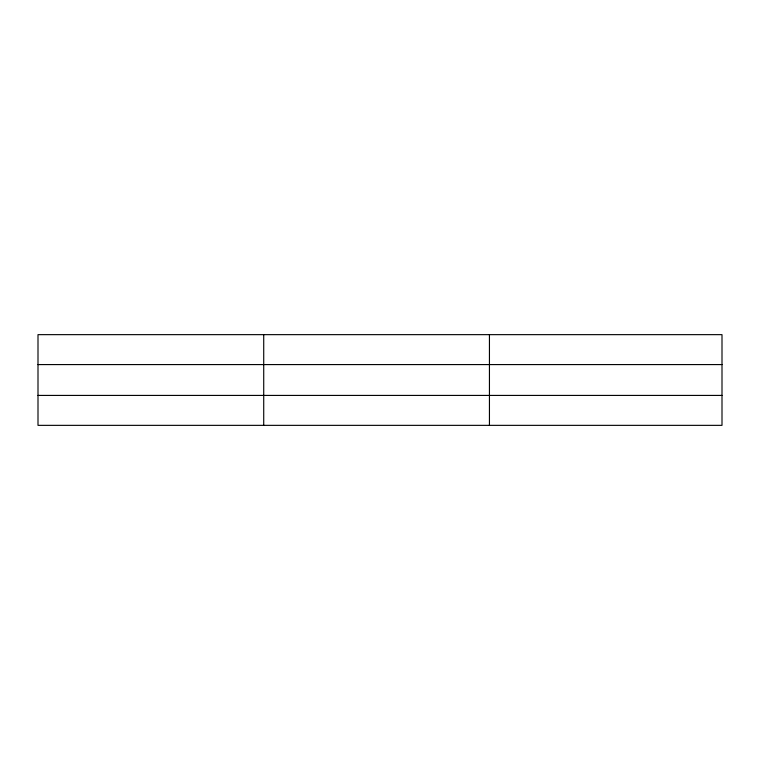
<?xml version="1.0" encoding="UTF-8"?>
<svg xmlns="http://www.w3.org/2000/svg" width="760" height="760" viewBox="0 0 760 760"><rect width="100%" height="100%" fill="white"/><g stroke="black" fill="none" stroke-linecap="round" stroke-linejoin="round"><path stroke-width="1.14" d="M263.72 425.353L263.72 334.647M489.44 425.353L489.44 334.647M722 364.581L722 334.647L38 334.647L38 425.353L722 425.353L722 364.581L38 364.581M38 395.418L722 395.418"/></g></svg>
